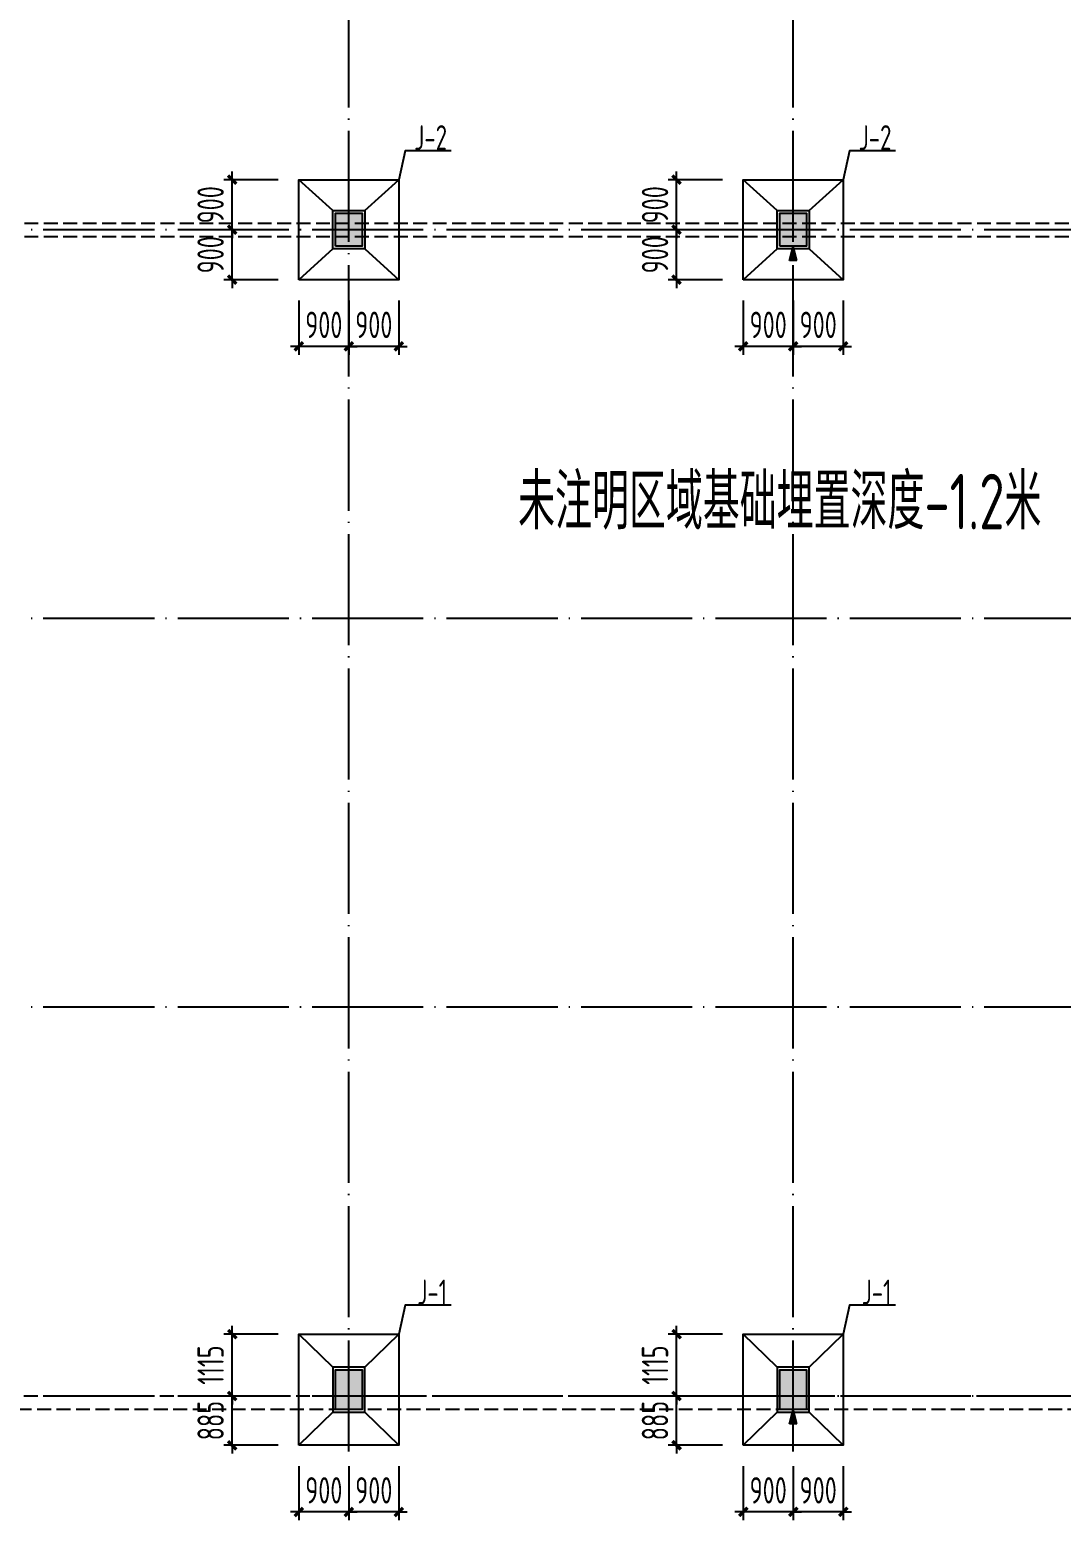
# Model space of a CAD drawing. Extents: x 492302 to 683319, y -252071 to 755100.
# Drawn here: x 526826 to 545393, y 595862 to 622697 of the extents above; entities that cross this region are included whole.
import ezdxf
from ezdxf.enums import TextEntityAlignment as Align

# ---------------------------------------------------------------- set-up
doc = ezdxf.new("R2010")
doc.units = 0
doc.header["$LTSCALE"] = 1000
doc.header["$MEASUREMENT"] = 0
for name, pattern in [('94', [0]), ('DASH', [0.35, 0.25, -0.1]), ('DOTE', [2.42, 2, -0.2, 0.02, -0.2])]:
    doc.linetypes.add(name, pattern=pattern)
doc.layers.get('Defpoints').update_dxf_attribs({"color": 250})
for name, color, linetype in [('1', 7, 'Continuous'), ('3', 3, 'Continuous'), ('3T_WOOD', 21, 'Continuous'), ('COLU', 253, 'Continuous'), ('COLU_DIM', 3, 'Continuous'), ('COLU_HATCH', 251, 'Continuous'), ('dim', 7, 'Continuous'), ('DOTE', 14, 'DOTE'), ('S_SURFACE', 6, 'Continuous'), ('搅拌桩', 136, 'Continuous')]:
    doc.layers.add(name, color=color, linetype=linetype)
doc.styles.add('TSSD_Dimension', font='Tssdeng.shx', dxfattribs={"width": 0.7, "bigfont": 'hztxt.shx'})
doc.styles.add('TSSD_REIN', font='tssdeng.shx', dxfattribs={"width": 0.7, "bigfont": 'tssdchn.shx'})
doc.dimstyles.new('TSSD_150_150', dxfattribs={"dimtxt": 475, "dimasz": 150, "dimexe": 150, "dimexo": 375, "dimgap": 150, "dimtad": 1, "dimdec": 0, "dimzin": 0, "dimdsep": 46, "dimtxsty": 'TSSD_Dimension', "dimblk": 'ARCHTICK', "dimcen": 0, "dimdle": 150, "dimclrt": 7, "dimadec": 0, "dimazin": 0, "dimtfac": 1, "dimtdec": 0, "dimtix": 1, "dimtmove": 2, "dimatfit": 3, "dimfxl": 0, "dimtolj": 1, "dimtzin": 0, "dimarcsym": 0})

# ---------------------------------------------------------------- blocks, each defined once
blk = doc.blocks.new('_ArchTick')
at = {"color": 0, "linetype": 'ByBlock', "const_width": 0.4}
blk.add_lwpolyline([(-0.5, -0.5), (0.5, 0.5)], dxfattribs=at)
blk = doc.blocks.new('*D781')
at = {"layer": 'COLU_DIM', "color": 0, "lineweight": -2}
for p, q in [((532569, 596837), (532569, 595862)), ((533469, 596837), (533469, 595862)), ((532569, 596012), (532419, 596012)), ((533469, 596012), (532569, 596012)), ((533469, 596012), (533619, 596012))]:
    blk.add_line(p, q, dxfattribs=at)
at = {"layer": 'Defpoints', "color": 0}
for p in [(532569, 597212), (533469, 597212), (532569, 596012)]:
    blk.add_point(p, dxfattribs=at)
at = {"layer": 'COLU_DIM', "color": 0, "lineweight": -2, "xscale": 150, "yscale": 150, "zscale": 150}
blk.add_blockref('_ArchTick', (532569, 596012), dxfattribs=at)
at = {"layer": 'COLU_DIM', "color": 0, "lineweight": -2, "xscale": 150, "yscale": 150, "zscale": 150, "rotation": 180}
blk.add_blockref('_ArchTick', (533469, 596012), dxfattribs=at)
at = {"layer": 'COLU_DIM', "color": 7, "insert": (533019, 596400), "char_height": 475, "attachment_point": 5, "style": 'TSSD_Dimension'}
blk.add_mtext('\\A1;900', dxfattribs=at)
blk = doc.blocks.new('*D782')
at = {"layer": 'COLU_DIM', "color": 0, "lineweight": -2}
for p, q in [((531669, 596837), (531669, 595862)), ((532569, 596837), (532569, 595862)), ((531669, 596012), (531519, 596012)), ((532569, 596012), (531669, 596012)), ((532569, 596012), (532719, 596012))]:
    blk.add_line(p, q, dxfattribs=at)
at = {"layer": 'Defpoints', "color": 0}
for p in [(531669, 597212), (532569, 597212), (531669, 596012)]:
    blk.add_point(p, dxfattribs=at)
at = {"layer": 'COLU_DIM', "color": 0, "lineweight": -2, "xscale": 150, "yscale": 150, "zscale": 150}
blk.add_blockref('_ArchTick', (531669, 596012), dxfattribs=at)
at = {"layer": 'COLU_DIM', "color": 0, "lineweight": -2, "xscale": 150, "yscale": 150, "zscale": 150, "rotation": 180}
blk.add_blockref('_ArchTick', (532569, 596012), dxfattribs=at)
at = {"layer": 'COLU_DIM', "color": 7, "insert": (532119, 596400), "char_height": 475, "attachment_point": 5, "style": 'TSSD_Dimension'}
blk.add_mtext('\\A1;900', dxfattribs=at)
blk = doc.blocks.new('*D783')
at = {"layer": 'COLU_DIM', "color": 0, "lineweight": -2}
for p, q in [((530469, 598097), (530469, 598247)), ((531294, 598097), (530319, 598097)), ((530469, 597212), (530469, 598097)), ((531294, 597212), (530319, 597212)), ((530469, 597212), (530469, 597062))]:
    blk.add_line(p, q, dxfattribs=at)
at = {"layer": 'Defpoints', "color": 0}
for p in [(530469, 598097), (531669, 598097), (531669, 597212)]:
    blk.add_point(p, dxfattribs=at)
at = {"layer": 'COLU_DIM', "color": 0, "lineweight": -2, "xscale": 150, "yscale": 150, "zscale": 150}
for p, rotation in [((530469, 598097), 270), ((530469, 597212), 90)]:
    blk.add_blockref('_ArchTick', p, dxfattribs=dict(at, rotation=rotation))
at = {"layer": 'COLU_DIM', "color": 7, "insert": (530081, 597655), "char_height": 475, "attachment_point": 5, "rotation": 90, "style": 'TSSD_Dimension'}
blk.add_mtext('\\A1;885', dxfattribs=at)
blk = doc.blocks.new('*D784')
at = {"layer": 'COLU_DIM', "color": 0, "lineweight": -2}
for p, q in [((531294, 599212), (530319, 599212)), ((530469, 599212), (530469, 599362)), ((530469, 598097), (530469, 599212)), ((531294, 598097), (530319, 598097)), ((530469, 598097), (530469, 597947))]:
    blk.add_line(p, q, dxfattribs=at)
at = {"layer": 'Defpoints', "color": 0}
for p in [(530469, 599212), (531669, 599212), (531669, 598097)]:
    blk.add_point(p, dxfattribs=at)
at = {"layer": 'COLU_DIM', "color": 0, "lineweight": -2, "xscale": 150, "yscale": 150, "zscale": 150}
for p, rotation in [((530469, 599212), 270), ((530469, 598097), 90)]:
    blk.add_blockref('_ArchTick', p, dxfattribs=dict(at, rotation=rotation))
at = {"layer": 'COLU_DIM', "color": 7, "insert": (530081, 598655), "char_height": 475, "attachment_point": 5, "rotation": 90, "style": 'TSSD_Dimension'}
blk.add_mtext('\\A1;1115', dxfattribs=at)
blk = doc.blocks.new('*D685')
at = {"layer": 'COLU_DIM', "color": 0, "lineweight": -2}
for p, q in [((540569, 596837), (540569, 595862)), ((541469, 596837), (541469, 595862)), ((540569, 596012), (540419, 596012)), ((541469, 596012), (540569, 596012)), ((541469, 596012), (541619, 596012))]:
    blk.add_line(p, q, dxfattribs=at)
at = {"layer": 'Defpoints', "color": 0}
for p in [(540569, 597212), (541469, 597212), (540569, 596012)]:
    blk.add_point(p, dxfattribs=at)
at = {"layer": 'COLU_DIM', "color": 0, "lineweight": -2, "xscale": 150, "yscale": 150, "zscale": 150}
blk.add_blockref('_ArchTick', (540569, 596012), dxfattribs=at)
at = {"layer": 'COLU_DIM', "color": 0, "lineweight": -2, "xscale": 150, "yscale": 150, "zscale": 150, "rotation": 180}
blk.add_blockref('_ArchTick', (541469, 596012), dxfattribs=at)
at = {"layer": 'COLU_DIM', "color": 7, "insert": (541019, 596400), "char_height": 475, "attachment_point": 5, "style": 'TSSD_Dimension'}
blk.add_mtext('\\A1;900', dxfattribs=at)
blk = doc.blocks.new('*D686')
at = {"layer": 'COLU_DIM', "color": 0, "lineweight": -2}
for p, q in [((539669, 596837), (539669, 595862)), ((540569, 596837), (540569, 595862)), ((539669, 596012), (539519, 596012)), ((540569, 596012), (539669, 596012)), ((540569, 596012), (540719, 596012))]:
    blk.add_line(p, q, dxfattribs=at)
at = {"layer": 'Defpoints', "color": 0}
for p in [(539669, 597212), (540569, 597212), (539669, 596012)]:
    blk.add_point(p, dxfattribs=at)
at = {"layer": 'COLU_DIM', "color": 0, "lineweight": -2, "xscale": 150, "yscale": 150, "zscale": 150}
blk.add_blockref('_ArchTick', (539669, 596012), dxfattribs=at)
at = {"layer": 'COLU_DIM', "color": 0, "lineweight": -2, "xscale": 150, "yscale": 150, "zscale": 150, "rotation": 180}
blk.add_blockref('_ArchTick', (540569, 596012), dxfattribs=at)
at = {"layer": 'COLU_DIM', "color": 7, "insert": (540119, 596400), "char_height": 475, "attachment_point": 5, "style": 'TSSD_Dimension'}
blk.add_mtext('\\A1;900', dxfattribs=at)
blk = doc.blocks.new('*D687')
at = {"layer": 'COLU_DIM', "color": 0, "lineweight": -2}
for p, q in [((538469, 598097), (538469, 598247)), ((539294, 598097), (538319, 598097)), ((538469, 597212), (538469, 598097)), ((539294, 597212), (538319, 597212)), ((538469, 597212), (538469, 597062))]:
    blk.add_line(p, q, dxfattribs=at)
at = {"layer": 'Defpoints', "color": 0}
for p in [(538469, 598097), (539669, 598097), (539669, 597212)]:
    blk.add_point(p, dxfattribs=at)
at = {"layer": 'COLU_DIM', "color": 0, "lineweight": -2, "xscale": 150, "yscale": 150, "zscale": 150}
for p, rotation in [((538469, 598097), 270), ((538469, 597212), 90)]:
    blk.add_blockref('_ArchTick', p, dxfattribs=dict(at, rotation=rotation))
at = {"layer": 'COLU_DIM', "color": 7, "insert": (538081, 597655), "char_height": 475, "attachment_point": 5, "rotation": 90, "style": 'TSSD_Dimension'}
blk.add_mtext('\\A1;885', dxfattribs=at)
blk = doc.blocks.new('*D688')
at = {"layer": 'COLU_DIM', "color": 0, "lineweight": -2}
for p, q in [((539294, 599212), (538319, 599212)), ((538469, 599212), (538469, 599362)), ((538469, 598097), (538469, 599212)), ((539294, 598097), (538319, 598097)), ((538469, 598097), (538469, 597947))]:
    blk.add_line(p, q, dxfattribs=at)
at = {"layer": 'Defpoints', "color": 0}
for p in [(538469, 599212), (539669, 599212), (539669, 598097)]:
    blk.add_point(p, dxfattribs=at)
at = {"layer": 'COLU_DIM', "color": 0, "lineweight": -2, "xscale": 150, "yscale": 150, "zscale": 150}
for p, rotation in [((538469, 599212), 270), ((538469, 598097), 90)]:
    blk.add_blockref('_ArchTick', p, dxfattribs=dict(at, rotation=rotation))
at = {"layer": 'COLU_DIM', "color": 7, "insert": (538081, 598655), "char_height": 475, "attachment_point": 5, "rotation": 90, "style": 'TSSD_Dimension'}
blk.add_mtext('\\A1;1115', dxfattribs=at)
blk = doc.blocks.new('*D725')
at = {"layer": 'COLU_DIM', "color": 0, "lineweight": -2}
for p, q in [((532569, 617822), (532569, 616847)), ((533469, 617822), (533469, 616847)), ((532569, 616997), (532419, 616997)), ((533469, 616997), (532569, 616997)), ((533469, 616997), (533619, 616997))]:
    blk.add_line(p, q, dxfattribs=at)
at = {"layer": 'Defpoints', "color": 0}
for p in [(532569, 618197), (533469, 618197), (532569, 616997)]:
    blk.add_point(p, dxfattribs=at)
at = {"layer": 'COLU_DIM', "color": 0, "lineweight": -2, "xscale": 150, "yscale": 150, "zscale": 150}
blk.add_blockref('_ArchTick', (532569, 616997), dxfattribs=at)
at = {"layer": 'COLU_DIM', "color": 0, "lineweight": -2, "xscale": 150, "yscale": 150, "zscale": 150, "rotation": 180}
blk.add_blockref('_ArchTick', (533469, 616997), dxfattribs=at)
at = {"layer": 'COLU_DIM', "color": 7, "insert": (533019, 617385), "char_height": 475, "attachment_point": 5, "style": 'TSSD_Dimension'}
blk.add_mtext('\\A1;900', dxfattribs=at)
blk = doc.blocks.new('*D726')
at = {"layer": 'COLU_DIM', "color": 0, "lineweight": -2}
for p, q in [((531669, 617822), (531669, 616847)), ((532569, 617822), (532569, 616847)), ((531669, 616997), (531519, 616997)), ((532569, 616997), (531669, 616997)), ((532569, 616997), (532719, 616997))]:
    blk.add_line(p, q, dxfattribs=at)
at = {"layer": 'Defpoints', "color": 0}
for p in [(531669, 618197), (532569, 618197), (531669, 616997)]:
    blk.add_point(p, dxfattribs=at)
at = {"layer": 'COLU_DIM', "color": 0, "lineweight": -2, "xscale": 150, "yscale": 150, "zscale": 150}
blk.add_blockref('_ArchTick', (531669, 616997), dxfattribs=at)
at = {"layer": 'COLU_DIM', "color": 0, "lineweight": -2, "xscale": 150, "yscale": 150, "zscale": 150, "rotation": 180}
blk.add_blockref('_ArchTick', (532569, 616997), dxfattribs=at)
at = {"layer": 'COLU_DIM', "color": 7, "insert": (532119, 617385), "char_height": 475, "attachment_point": 5, "style": 'TSSD_Dimension'}
blk.add_mtext('\\A1;900', dxfattribs=at)
blk = doc.blocks.new('*D727')
at = {"layer": 'COLU_DIM', "color": 0, "lineweight": -2}
for p, q in [((531294, 619097), (530319, 619097)), ((530469, 619097), (530469, 619247)), ((530469, 618197), (530469, 619097)), ((531294, 618197), (530319, 618197)), ((530469, 618197), (530469, 618047))]:
    blk.add_line(p, q, dxfattribs=at)
at = {"layer": 'Defpoints', "color": 0}
for p in [(530469, 619097), (531669, 619097), (531669, 618197)]:
    blk.add_point(p, dxfattribs=at)
at = {"layer": 'COLU_DIM', "color": 0, "lineweight": -2, "xscale": 150, "yscale": 150, "zscale": 150}
for p, rotation in [((530469, 619097), 270), ((530469, 618197), 90)]:
    blk.add_blockref('_ArchTick', p, dxfattribs=dict(at, rotation=rotation))
at = {"layer": 'COLU_DIM', "color": 7, "insert": (530081, 618647), "char_height": 475, "attachment_point": 5, "rotation": 90, "style": 'TSSD_Dimension'}
blk.add_mtext('\\A1;900', dxfattribs=at)
blk = doc.blocks.new('*D728')
at = {"layer": 'COLU_DIM', "color": 0, "lineweight": -2}
for p, q in [((530469, 619997), (530469, 620147)), ((531294, 619997), (530319, 619997)), ((530469, 619097), (530469, 619997)), ((531294, 619097), (530319, 619097)), ((530469, 619097), (530469, 618947))]:
    blk.add_line(p, q, dxfattribs=at)
at = {"layer": 'Defpoints', "color": 0}
for p in [(530469, 619997), (531669, 619997), (531669, 619097)]:
    blk.add_point(p, dxfattribs=at)
at = {"layer": 'COLU_DIM', "color": 0, "lineweight": -2, "xscale": 150, "yscale": 150, "zscale": 150}
for p, rotation in [((530469, 619997), 270), ((530469, 619097), 90)]:
    blk.add_blockref('_ArchTick', p, dxfattribs=dict(at, rotation=rotation))
at = {"layer": 'COLU_DIM', "color": 7, "insert": (530081, 619547), "char_height": 475, "attachment_point": 5, "rotation": 90, "style": 'TSSD_Dimension'}
blk.add_mtext('\\A1;900', dxfattribs=at)
blk = doc.blocks.new('*D729')
at = {"layer": 'COLU_DIM', "color": 0, "lineweight": -2}
for p, q in [((540569, 617822), (540569, 616847)), ((541469, 617822), (541469, 616847)), ((540569, 616997), (540419, 616997)), ((541469, 616997), (540569, 616997)), ((541469, 616997), (541619, 616997))]:
    blk.add_line(p, q, dxfattribs=at)
at = {"layer": 'Defpoints', "color": 0}
for p in [(540569, 618197), (541469, 618197), (540569, 616997)]:
    blk.add_point(p, dxfattribs=at)
at = {"layer": 'COLU_DIM', "color": 0, "lineweight": -2, "xscale": 150, "yscale": 150, "zscale": 150}
blk.add_blockref('_ArchTick', (540569, 616997), dxfattribs=at)
at = {"layer": 'COLU_DIM', "color": 0, "lineweight": -2, "xscale": 150, "yscale": 150, "zscale": 150, "rotation": 180}
blk.add_blockref('_ArchTick', (541469, 616997), dxfattribs=at)
at = {"layer": 'COLU_DIM', "color": 7, "insert": (541019, 617385), "char_height": 475, "attachment_point": 5, "style": 'TSSD_Dimension'}
blk.add_mtext('\\A1;900', dxfattribs=at)
blk = doc.blocks.new('*D730')
at = {"layer": 'COLU_DIM', "color": 0, "lineweight": -2}
for p, q in [((539669, 617822), (539669, 616847)), ((540569, 617822), (540569, 616847)), ((539669, 616997), (539519, 616997)), ((540569, 616997), (539669, 616997)), ((540569, 616997), (540719, 616997))]:
    blk.add_line(p, q, dxfattribs=at)
at = {"layer": 'Defpoints', "color": 0}
for p in [(539669, 618197), (540569, 618197), (539669, 616997)]:
    blk.add_point(p, dxfattribs=at)
at = {"layer": 'COLU_DIM', "color": 0, "lineweight": -2, "xscale": 150, "yscale": 150, "zscale": 150}
blk.add_blockref('_ArchTick', (539669, 616997), dxfattribs=at)
at = {"layer": 'COLU_DIM', "color": 0, "lineweight": -2, "xscale": 150, "yscale": 150, "zscale": 150, "rotation": 180}
blk.add_blockref('_ArchTick', (540569, 616997), dxfattribs=at)
at = {"layer": 'COLU_DIM', "color": 7, "insert": (540119, 617385), "char_height": 475, "attachment_point": 5, "style": 'TSSD_Dimension'}
blk.add_mtext('\\A1;900', dxfattribs=at)
blk = doc.blocks.new('*D731')
at = {"layer": 'COLU_DIM', "color": 0, "lineweight": -2}
for p, q in [((539294, 619097), (538319, 619097)), ((538469, 619097), (538469, 619247)), ((538469, 618197), (538469, 619097)), ((539294, 618197), (538319, 618197)), ((538469, 618197), (538469, 618047))]:
    blk.add_line(p, q, dxfattribs=at)
at = {"layer": 'Defpoints', "color": 0}
for p in [(538469, 619097), (539669, 619097), (539669, 618197)]:
    blk.add_point(p, dxfattribs=at)
at = {"layer": 'COLU_DIM', "color": 0, "lineweight": -2, "xscale": 150, "yscale": 150, "zscale": 150}
for p, rotation in [((538469, 619097), 270), ((538469, 618197), 90)]:
    blk.add_blockref('_ArchTick', p, dxfattribs=dict(at, rotation=rotation))
at = {"layer": 'COLU_DIM', "color": 7, "insert": (538081, 618647), "char_height": 475, "attachment_point": 5, "rotation": 90, "style": 'TSSD_Dimension'}
blk.add_mtext('\\A1;900', dxfattribs=at)
blk = doc.blocks.new('*D732')
at = {"layer": 'COLU_DIM', "color": 0, "lineweight": -2}
for p, q in [((538469, 619997), (538469, 620147)), ((539294, 619997), (538319, 619997)), ((538469, 619097), (538469, 619997)), ((539294, 619097), (538319, 619097)), ((538469, 619097), (538469, 618947))]:
    blk.add_line(p, q, dxfattribs=at)
at = {"layer": 'Defpoints', "color": 0}
for p in [(538469, 619997), (539669, 619997), (539669, 619097)]:
    blk.add_point(p, dxfattribs=at)
at = {"layer": 'COLU_DIM', "color": 0, "lineweight": -2, "xscale": 150, "yscale": 150, "zscale": 150}
for p, rotation in [((538469, 619997), 270), ((538469, 619097), 90)]:
    blk.add_blockref('_ArchTick', p, dxfattribs=dict(at, rotation=rotation))
at = {"layer": 'COLU_DIM', "color": 7, "insert": (538081, 619547), "char_height": 475, "attachment_point": 5, "rotation": 90, "style": 'TSSD_Dimension'}
blk.add_mtext('\\A1;900', dxfattribs=at)
blk = doc.blocks.new('A$C177878A3')
at = {"layer": '1', "linetype": '94'}
blk.add_hatch(color=6, dxfattribs=at).paths.add_polyline_path([(112, 433), (0, 0), (224, 0)])
at = {"layer": '1', "color": 6, "linetype": '94'}
for p, q in [((0, 0), (112, 433)), ((224, 0), (112, 433)), ((0, 0), (224, 0))]:
    blk.add_line(p, q, dxfattribs=at)
blk = doc.blocks.new('A$C32175502')
at = {"layer": '1', "linetype": '94'}
blk.add_blockref('A$C177878A3', (0, 0), dxfattribs=at)
blk = doc.blocks.new('A$C3C5B3CE3')
at = {"layer": '1', "linetype": '94', "rotation": 180}
blk.add_blockref('A$C32175502', (224, 433), dxfattribs=at)
blk = doc.blocks.new('A$C43EB326B')
at = {"layer": '搅拌桩'}
blk.add_blockref('A$C3C5B3CE3', (0, 0), dxfattribs=at)
blk = doc.blocks.new('A$C2BB7790D')
at = {"layer": 'dim'}
blk.add_blockref('A$C43EB326B', (0, 0), dxfattribs=at)

msp = doc.modelspace()

# ---------------------------------------------------------------- hatches: boundary and pattern name
at = {"layer": 'COLU_HATCH'}
for points in [[(532328.5, 618802.4), (532328.5, 619392.4), (532808.5, 619392.4), (532808.5, 618802.4)], [(540328.5, 618802.4), (540328.5, 619392.4), (540808.5, 619392.4), (540808.5, 618802.4)], [(532328.5, 597857.4), (532328.5, 598567.4), (532808.5, 598567.4), (532808.5, 597857.4)], [(540328.5, 597857.4), (540328.5, 598567.4), (540808.5, 598567.4), (540808.5, 597857.4)]]:
    msp.add_hatch(color=256, dxfattribs=at).paths.add_polyline_path(points)

# ---------------------------------------------------------------- linework, layer by layer
at = {"layer": '3T_WOOD'}
for p, q in [((532278.5, 619442.4), (531668.5, 619997.4)), ((532858.5, 619442.4), (533468.5, 619997.4)), ((540278.5, 619442.4), (539668.5, 619997.4)), ((540858.5, 619442.4), (541468.5, 619997.4)), ((532278.5, 618752.4), (531668.5, 618197.4)), ((532858.5, 618752.4), (533468.5, 618197.4)), ((540278.5, 618752.4), (539668.5, 618197.4)), ((540858.5, 618752.4), (541468.5, 618197.4)), ((532278.5, 598617.4), (531668.5, 599212.4)), ((532858.5, 598617.4), (533468.5, 599212.4)), ((540278.5, 598617.4), (539668.5, 599212.4)), ((540858.5, 598617.4), (541468.5, 599212.4)), ((532278.5, 597807.4), (531668.5, 597212.4)), ((532858.5, 597807.4), (533468.5, 597212.4)), ((540278.5, 597807.4), (539668.5, 597212.4)), ((540858.5, 597807.4), (541468.5, 597212.4))]:
    msp.add_line(p, q, dxfattribs=at)
for points in [[(534411.2, 620517.8), (533581.7, 620517.8), (533468.5, 619997.4)], [(542411.2, 620517.8), (541581.7, 620517.8), (541468.5, 619997.4)], [(534411.2, 599732.8), (533581.7, 599732.8), (533468.5, 599212.4)], [(542411.2, 599732.8), (541581.7, 599732.8), (541468.5, 599212.4)]]:
    msp.add_lwpolyline(points, dxfattribs=at)
at = {"layer": 'COLU'}
for points in [[(531668.5, 618197.4), (531668.5, 619997.4), (533468.5, 619997.4), (533468.5, 618197.4)], [(539668.5, 618197.4), (539668.5, 619997.4), (541468.5, 619997.4), (541468.5, 618197.4)], [(532278.5, 618752.4), (532278.5, 619442.4), (532858.5, 619442.4), (532858.5, 618752.4)], [(532328.5, 618802.4), (532328.5, 619392.4), (532808.5, 619392.4), (532808.5, 618802.4)], [(540278.5, 618752.4), (540278.5, 619442.4), (540858.5, 619442.4), (540858.5, 618752.4)], [(540328.5, 618802.4), (540328.5, 619392.4), (540808.5, 619392.4), (540808.5, 618802.4)], [(531668.5, 597212.4), (531668.5, 599212.4), (533468.5, 599212.4), (533468.5, 597212.4)], [(539668.5, 597212.4), (539668.5, 599212.4), (541468.5, 599212.4), (541468.5, 597212.4)], [(532278.5, 598617.4), (532278.5, 597807.4), (532858.5, 597807.4), (532858.5, 598617.4)], [(532328.5, 597857.4), (532328.5, 598567.4), (532808.5, 598567.4), (532808.5, 597857.4)], [(540278.5, 598617.4), (540278.5, 597807.4), (540858.5, 597807.4), (540858.5, 598617.4)], [(540328.5, 597857.4), (540328.5, 598567.4), (540808.5, 598567.4), (540808.5, 597857.4)]]:
    msp.add_lwpolyline(points, close=True, dxfattribs=at)
at = {"layer": 'DOTE'}
for p, q in [((532568.5, 597097.4), (532568.5, 641097.4)), ((540568.5, 597097.4), (540568.5, 641097.4)), ((589568.5, 619097.4), (515568.5, 619097.4)), ((589568.5, 612097.4), (515568.5, 612097.4)), ((589568.5, 605097.4), (515568.5, 605097.4)), ((589568.5, 598097.4), (515568.5, 598097.4))]:
    msp.add_line(p, q, dxfattribs=at)
at = {"layer": 'S_SURFACE', "linetype": 'DASH'}
for p, q in [((516928.5, 619217.4), (588208.5, 619217.4)), ((516928.5, 618977.4), (588208.5, 618977.4))]:
    msp.add_line(p, q, dxfattribs=at)
for points in [[(516328.5, 640337.4), (588808.5, 640337.4), (588808.5, 597857.4), (516328.5, 597857.4)], [(516568.5, 640097.4), (588568.5, 640097.4), (588568.5, 598097.4), (516568.5, 598097.4)]]:
    msp.add_lwpolyline(points, close=True, dxfattribs=at)

# ---------------------------------------------------------------- block references
at = {"layer": '3', "xscale": -0.599999999627471, "yscale": 0.6000000014901161, "zscale": 0.6, "rotation": 180}
for p in [(540501.5, 618802.4), (540501.5, 597857.4)]:
    msp.add_blockref('A$C2BB7790D', p, dxfattribs=at)

# ---------------------------------------------------------------- texts
at = {"layer": '3T_WOOD', "style": 'TSSD_REIN', "width": 0.7}
for s, height, p in [('J-2', 450, (534337.3, 620530.2)), ('J-2', 450, (542337.3, 620530.2)), ('未注明区域基础埋置深度-1.2米', 1000, (545037.7, 613702.2)), ('J-1', 450, (534337.3, 599745.2)), ('J-1', 450, (542337.3, 599745.2))]:
    msp.add_text(s, height=height, dxfattribs=at).set_placement(p, align=Align.RIGHT)

# ---------------------------------------------------------------- dimensions: what is measured, and where the dimension line sits
at = {"layer": 'COLU_DIM'}
for base, p1, p2, angle, picture, middle in [((530468.5, 619997.4), (531668.5, 619097.4), (531668.5, 619997.4), 90, '*D728', (530081, 619547.4)), ((538468.5, 619997.4), (539668.5, 619097.4), (539668.5, 619997.4), 90, '*D732', (538081, 619547.4)), ((530468.5, 619097.4), (531668.5, 618197.4), (531668.5, 619097.4), 90, '*D727', (530081, 618647.4)), ((538468.5, 619097.4), (539668.5, 618197.4), (539668.5, 619097.4), 90, '*D731', (538081, 618647.4)), ((531668.5, 616997.4), (532568.5, 618197.4), (531668.5, 618197.4), 180, '*D726', (532118.5, 617384.9)), ((532568.5, 616997.4), (533468.5, 618197.4), (532568.5, 618197.4), 180, '*D725', (533018.5, 617384.9)), ((539668.5, 616997.4), (540568.5, 618197.4), (539668.5, 618197.4), 180, '*D730', (540118.5, 617384.9)), ((540568.5, 616997.4), (541468.5, 618197.4), (540568.5, 618197.4), 180, '*D729', (541018.5, 617384.9)), ((530468.5, 599212.4), (531668.5, 598097.4), (531668.5, 599212.4), 90, '*D784', (530081, 598654.9)), ((538468.5, 599212.4), (539668.5, 598097.4), (539668.5, 599212.4), 90, '*D688', (538081, 598654.9)), ((530468.5, 598097.4), (531668.5, 597212.4), (531668.5, 598097.4), 90, '*D783', (530081, 597654.9)), ((538468.5, 598097.4), (539668.5, 597212.4), (539668.5, 598097.4), 90, '*D687', (538081, 597654.9)), ((531668.5, 596012.4), (532568.5, 597212.4), (531668.5, 597212.4), 180, '*D782', (532118.5, 596399.9)), ((532568.5, 596012.4), (533468.5, 597212.4), (532568.5, 597212.4), 180, '*D781', (533018.5, 596399.9)), ((539668.5, 596012.4), (540568.5, 597212.4), (539668.5, 597212.4), 180, '*D686', (540118.5, 596399.9)), ((540568.5, 596012.4), (541468.5, 597212.4), (540568.5, 597212.4), 180, '*D685', (541018.5, 596399.9))]:
    dim = msp.add_linear_dim(base=base, p1=p1, p2=p2, angle=angle, dimstyle='TSSD_150_150', dxfattribs=at)
    dim.commit()
    dim.dimension.update_dxf_attribs({"geometry": picture, "text_midpoint": middle})

doc.saveas('drawing.dxf')
